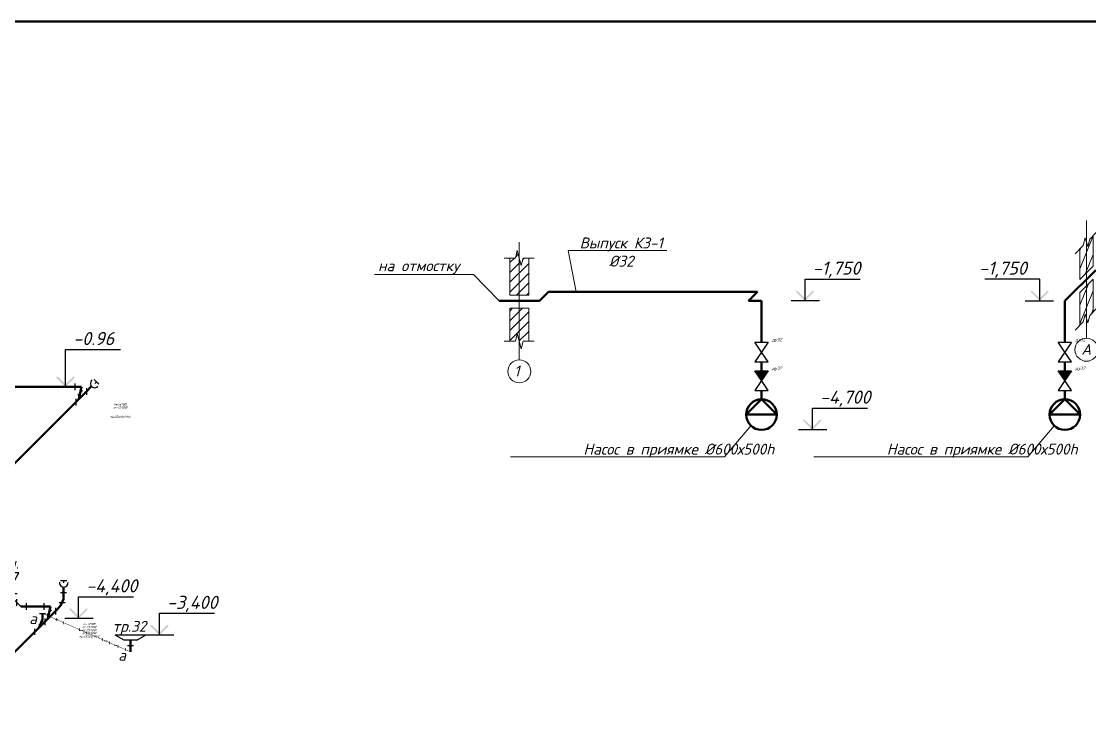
# Model space of a CAD drawing. Header units: millimetres. Extents: x -473555 to 660023, y 5037 to 453528.
# Drawn here: x 280064 to 304483, y 22134 to 37924 of the extents above; entities that cross this region are included whole.
import ezdxf
from ezdxf import colors
from ezdxf.entities.mleader import LeaderData, LeaderLine
from ezdxf.enums import TextEntityAlignment as Align
from ezdxf.math import Vec2, Vec3

# ---------------------------------------------------------------- set-up
doc = ezdxf.new("R2010")
doc.units = ezdxf.units.MM
doc.set_wipeout_variables(frame=1)
doc.linetypes.add('ACAD_ISO07W100', pattern=[3, 0, -3])
doc.layers.add('_ВК-маска', color=255, linetype='Continuous', transparency=0.9)
doc.layers.add('_ВК-Спецификация', color=3, linetype='Continuous', lineweight=15, plot=False, transparency=0.5)
doc.layers.add('ВК_K1', color=34, linetype='Continuous', lineweight=50)
doc.layers.add('ВК_К1_текст', color=34, linetype='Continuous')
doc.layers.add('ВК_К3_текст', color=4, linetype='Continuous')
doc.styles.add('ISOPEUR', font='isocpeui.ttf')

# ---------------------------------------------------------------- blocks, each defined once
blk = doc.blocks.new('_None')
blk = doc.blocks.new('*U344')
at = {"lineweight": 30}
for p, q in [((474, 470), (424, 520)), ((-18, 426), (-18, 276)), ((50, 160), (156, 266)), ((246, 321), (246, 171)), ((435, 431), (474, 470)), ((474, 470), (525, 420)), ((0, 75), (0, -75))]:
    blk.add_line(p, q, dxfattribs=at)
for p, q in [((-18, 351), (132, 351)), ((0, 0), (246, 246)), ((132, 351), (73, 73)), ((246, 246), (364, 364))]:
    blk.add_line(p, q)
blk.add_arc((435, 431), 98.3, 128.7136, 317.612, dxfattribs=at)
at = {"layer": '_ВК-Спецификация', "linetype": 'ByBlock', "style": 'ISOPEUR'}
for s, p in [('от.45(100)', (1016, -120)), ('загл(100)', (1018, -51)), ('тр.45(100/100)', (1016, -336))]:
    blk.add_text(s, height=50, dxfattribs=at).set_placement(p, align=Align.MIDDLE_CENTER)
blk = doc.blocks.new('*U312')
at = {"lineweight": 30}
for p, q in [((-289, 292), (-289, 567)), ((-214, 292), (-364, 292)), ((-289, 158), (-289, 292)), ((-131, 0), (-289, 158)), ((-222, 15), (-222, 165)), ((0, -75), (0, 75))]:
    blk.add_line(p, q, dxfattribs=at)
at = {"lineweight": -2}
blk.add_line((0, 0), (-131, 0), dxfattribs=at)
at = {"lineweight": 30}
blk.add_lwpolyline([(-405, 366), (-173, 768), (-637, 768)], close=True, dxfattribs=at)
at = {"lineweight": -2, "style": 'ISOPEUR'}
blk.add_text('ун.', height=250, dxfattribs=at).set_placement((-376, 991), align=Align.MIDDLE_CENTER)
at = {"layer": '_ВК-Спецификация', "style": 'ISOPEUR'}
for p in [(-977, -97), (-977, -221), (-977, -352)]:
    blk.add_attdef('ФАСОННЫЕ_ЧАСТИ', p, '', height=50, dxfattribs=at)
blk = doc.blocks.new('*U278')
at = {"lineweight": 30}
for p, q in [((363, 948), (505, 948)), ((434, 893), (434, 948)), ((500, 661), (360, 661)), ((-18, 426), (-18, 276)), ((50, 160), (156, 266)), ((246, 321), (246, 171)), ((327, 443), (467, 443)), ((0, 75), (0, -75))]:
    blk.add_line(p, q, dxfattribs=at)
for p, q in [((430, 661), (430, 795)), ((364, 364), (430, 522)), ((430, 522), (430, 661)), ((-18, 351), (132, 351)), ((0, 0), (246, 246)), ((132, 351), (73, 73)), ((246, 246), (364, 364))]:
    blk.add_line(p, q)
blk.add_arc((434, 893), 98.3, 173.305, 2.2035, dxfattribs=at)
at = {"layer": '_ВК-Спецификация', "linetype": 'ByBlock', "style": 'ISOPEUR'}
for s, p in [('от.45(100)', (1016, -120)), ('от.45(100)', (1016, -191)), ('от.45(100)', (1016, -258)), ('загл(100)', (1018, -51)), ('тр.45(100/100)', (1016, -336))]:
    blk.add_text(s, height=50, dxfattribs=at).set_placement(p, align=Align.MIDDLE_CENTER)
blk = doc.blocks.new('*U255')
at = {"linetype": 'ByBlock', "lineweight": -2}
h = blk.add_hatch(color=256, dxfattribs=at)
h.paths.add_polyline_path([(527, 212), (499, 240), (315, 57), (315, 0)])
h.paths.add_polyline_path([(131, 240), (103, 212), (315, 0), (315, 57)])
for p, q in [((315, 0), (315, 500)), ((315, 500), (1572, 500)), ((649, 0), (0, 0))]:
    blk.add_line(p, q, dxfattribs=at)
at = {"linetype": 'ByBlock', "style": 'ISOPEUR'}
blk.add_attdef('ОТМЕТКА', (521, 600), '', height=300, dxfattribs=at)
blk = doc.blocks.new('*U316')
for p, q in [((-228, -228), (0, 0)), ((-130, -130), (-49, 61)), ((-49, 61), (-49, 190))]:
    blk.add_line(p, q)
at = {"lineweight": 30}
for p, q in [((-136, -77), (-37, 22)), ((-119, 190), (21, 190)), ((0, 70), (0, -70)), ((-228, -298), (-228, -158))]:
    blk.add_line(p, q, dxfattribs=at)
blk = doc.blocks.new('*U211')
at = {"color": 0, "linetype": 'ByBlock', "lineweight": 30}
for p, q in [((346, 0), (-346, 0)), ((-144, -113), (-346, 0)), ((144, -113), (346, 0)), ((144, -113), (-144, -113)), ((70, -247), (-70, -247))]:
    blk.add_line(p, q, dxfattribs=at)
at = {"color": 0, "linetype": 'ByBlock'}
blk.add_line((0, -381), (0, -113), dxfattribs=at)
at = {"color": 0, "linetype": 'ByBlock', "style": 'ISOPEUR'}
blk.add_attdef('НАЗВАНИЕ', text='', height=250, dxfattribs=at).set_placement((-25, 201), align=Align.MIDDLE_CENTER)
blk = doc.blocks.new('*U339')
at = {"linetype": 'ByBlock', "lineweight": -2}
h = blk.add_hatch(color=256, dxfattribs=at)
h.paths.add_polyline_path([(527, 212), (499, 240), (315, 57), (315, 0)])
h.paths.add_polyline_path([(131, 240), (103, 212), (315, 0), (315, 57)])
for p, q in [((315, 0), (315, 856)), ((315, 856), (1572, 856)), ((649, 0), (0, 0))]:
    blk.add_line(p, q, dxfattribs=at)
at = {"linetype": 'ByBlock', "style": 'ISOPEUR'}
blk.add_attdef('ОТМЕТКА', (521, 956), '', height=300, dxfattribs=at)
blk = doc.blocks.new('*U115')
at = {"layer": '_ВК-Спецификация', "style": 'ISOPEUR'}
blk.add_attdef('ДУ', text='', height=50, dxfattribs=at).set_placement((235, 165), align=Align.CENTER)
blk.add_wipeout([(0, 0), (100, -152), (-100, -152)]).dxf.layer = '_ВК-маска'
blk.add_wipeout([(0, 0), (100, -152), (-100, -152)]).dxf.layer = '_ВК-маска'
blk.add_wipeout([(100, -152), (-100, -152), (0, 0)]).dxf.layer = '_ВК-маска'
at = {"linetype": 'ByBlock', "lineweight": 30}
blk.add_lwpolyline([(100, -152), (0, 0), (-100, -152), (100, -152)], dxfattribs=at)
blk.add_wipeout([(0, 0), (100, 151), (-100, 151)]).dxf.layer = '_ВК-маска'
blk.add_lwpolyline([(100, 151), (0, 0), (-100, 151), (100, 151)], dxfattribs=at)
blk = doc.blocks.new('*U349')
at = {"layer": '_ВК-Спецификация', "style": 'ISOPEUR'}
blk.add_attdef('ДУ', text='', height=50, dxfattribs=at).set_placement((235, 165), align=Align.CENTER)
blk.add_wipeout([(0, 0), (100, -152), (-100, -152)]).dxf.layer = '_ВК-маска'
blk.add_wipeout([(0, 0), (100, -152), (-100, -152)]).dxf.layer = '_ВК-маска'
blk.add_wipeout([(100, -152), (-100, -152), (0, 0)]).dxf.layer = '_ВК-маска'
at = {"linetype": 'ByBlock', "lineweight": 30}
blk.add_lwpolyline([(100, -152), (0, 0), (-100, -152), (100, -152)], dxfattribs=at)
blk.add_wipeout([(0, 0), (100, 151), (-100, 151)]).dxf.layer = '_ВК-маска'
h = blk.add_hatch(color=256)
h.dxf.hatch_style = 1
h.paths.add_polyline_path([(0, 0), (100, 151), (-100, 151)])
blk.add_lwpolyline([(100, 151), (0, 0), (-100, 151), (100, 151)], dxfattribs=at)
blk = doc.blocks.new('*U19')
at = {"lineweight": 15}
h = blk.add_hatch(dxfattribs=at)
h.set_pattern_fill('ANSI31', color=256, scale=50, style=0)
h.set_pattern_definition([(45, (1524.6, -16.17), (-112.253, 112.253), [])])
h.paths.add_polyline_path([(216, 974), (85, 974), (42, 799), (-46, 1149), (-90, 974), (-217, 974), (-217, 123), (216, 123)])
h = blk.add_hatch(dxfattribs=at)
h.set_pattern_fill('ANSI31', color=256, scale=50, style=0)
h.set_pattern_definition([(45, (1524.6, 0), (-112.253, 112.253), [])])
h.paths.add_polyline_path([(216, -176), (-217, -176), (-217, -925), (-90, -925), (-46, -750), (42, -1100), (85, -925), (216, -925)])
at = {"lineweight": 15, "ltscale": 100}
blk.add_line((0, 1340), (0, -1356), dxfattribs=at)
at = {"lineweight": 15}
blk.add_line((0, 158), (0, -158), dxfattribs=at)
at = {"linetype": 'ByBlock', "lineweight": 15}
for points in [[(339, 974), (85, 974), (42, 799), (-46, 1149), (-90, 974), (-343, 974)], [(339, -925), (85, -925), (42, -1100), (-46, -750), (-90, -925), (-343, -925)]]:
    blk.add_lwpolyline(points, dxfattribs=at)
at = {"lineweight": 15}
for points in [[(216, 974), (216, 123), (-217, 123), (-217, 974)], [(-217, -925), (-217, -176), (216, -176), (216, -925)]]:
    blk.add_lwpolyline(points, dxfattribs=at)
at = {"lineweight": 15, "ltscale": 100}
blk.add_circle((0, -1619), 263, dxfattribs=at)
at = {"lineweight": 15, "ltscale": 100, "style": 'ISOPEUR'}
blk.add_attdef('ОСЬ', (-118, -1734), '', height=250, dxfattribs=at)
blk = doc.blocks.new('*U231')
at = {"lineweight": 15}
h = blk.add_hatch(dxfattribs=at)
h.set_pattern_fill('ANSI31', color=256, scale=50, angle=23, style=0)
h.set_pattern_definition([(68, (3183.52, 294.12), (-147.1904, 59.469), [])])
h.paths.add_polyline_path([(153, 993), (73, 913), (27, 740), (-27, 940), (-73, 766), (-153, 686), (-153, -12), (153, 295)])
h = blk.add_hatch(dxfattribs=at)
h.set_pattern_fill('ANSI31', color=256, scale=50, angle=23, style=0)
h.set_pattern_definition([(68, (3183.52, 310.29), (-147.1904, 59.469), [])])
h.paths.add_polyline_path([(153, -4), (-153, -311), (-153, -1060), (-73, -980), (-27, -807), (27, -1007), (73, -834), (153, -754)])
at = {"lineweight": 15, "ltscale": 100}
blk.add_line((0, 1340), (0, -1356), dxfattribs=at)
at = {"lineweight": 15, "ltscale": 2}
for points in [[(232, 1072), (73, 913), (27, 740), (-27, 940), (-73, 766), (-262, 577)], [(232, -675), (73, -834), (27, -1007), (-27, -807), (-73, -980), (-262, -1169)]]:
    blk.add_lwpolyline(points, dxfattribs=at)
at = {"lineweight": 15}
for points in [[(153, 993), (153, 295), (-153, -12), (-153, 686)], [(-153, -1060), (-153, -311), (153, -4), (153, -754)]]:
    blk.add_lwpolyline(points, dxfattribs=at)
at = {"lineweight": 15, "ltscale": 100}
blk.add_circle((0, -1619), 263, dxfattribs=at)
at = {"lineweight": 15, "ltscale": 100, "style": 'ISOPEUR'}
blk.add_attdef('ОСЬ', (-118, -1734), '', height=250, dxfattribs=at)
blk = doc.blocks.new('*U224')
at = {"linetype": 'ByBlock', "lineweight": -2}
h = blk.add_hatch(color=256, dxfattribs=at)
h.paths.add_polyline_path([(-527, 212), (-499, 240), (-315, 57), (-315, 0)])
h.paths.add_polyline_path([(-131, 240), (-103, 212), (-315, 0), (-315, 57)])
for p, q in [((-315, 500), (-1572, 500)), ((-315, 0), (-315, 500)), ((-649, 0), (0, 0))]:
    blk.add_line(p, q, dxfattribs=at)
at = {"linetype": 'ByBlock', "style": 'ISOPEUR'}
blk.add_attdef('ОТМЕТКА', (-1565, 600), '', height=300, dxfattribs=at)

msp = doc.modelspace()

# ---------------------------------------------------------------- linework, layer by layer
at = {"layer": 'ВК_K1'}
for p, q in [((304623.3, 32235.9), (303916.2, 31528.8)), ((291905, 31528.8), (290982.2, 31528.8)), ((292117.1, 31740.9), (291905, 31528.8)), ((296894.4, 31740.9), (292117.1, 31740.9)), ((296682.2, 31528.8), (296894.4, 31740.9)), ((296982.2, 31528.8), (296682.2, 31528.8)), ((278088.1, 29563), (281288.1, 29563)), ((281306.5, 29212.2), (276191.3, 24097.1)), ((296632.2, 28928.8), (296982.2, 29278.8)), ((296982.2, 29278.8), (297332.2, 28928.8)), ((303566.2, 28928.8), (303916.2, 29278.8)), ((303916.2, 29278.8), (304266.2, 28928.8)), ((297332.2, 28928.8), (296632.2, 28928.8)), ((304266.2, 28928.8), (303566.2, 28928.8)), ((280580, 24539.6), (280180, 24539.6)), ((280370.2, 23960.7), (278796.7, 22387.2))]:
    msp.add_line(p, q, dxfattribs=at)
msp.add_lwpolyline([(163169, 37924.2), (328100.9, 37924.2), (328100.9, 9755), (163169, 9755)], close=True, dxfattribs=at)
for centre in [(296982.2, 28928.8), (303916.2, 28928.8)]:
    msp.add_circle(centre, 350, dxfattribs=at)
at = {"layer": 'ВК_К1_текст', "linetype": 'ACAD_ISO07W100', "lineweight": 100}
msp.add_line((282557.3, 23504), (280548.9, 24379.3), dxfattribs=at)

# ---------------------------------------------------------------- block references
msp.add_blockref('*U19', (291446.2, 31536.9)).add_auto_attribs({'ОСЬ': '1'})
at = {"layer": 'ВК_K1'}
for name, p in [('*U344', (281306.5, 29212.2)), ('*U278', (280598.4, 24188.9)), ('*U316', (280598.4, 24188.9))]:
    msp.add_blockref(name, p, dxfattribs=at)
ref = msp.add_blockref('*U312', (280180, 24539.6), dxfattribs=at)
ref.add_attrib('ФАСОННЫЕ_ЧАСТИ', 'от.45(100)', (279203.1, 24187.1), dxfattribs={"layer": '_ВК-Спецификация', "height": 50, "style": 'ISOPEUR'})
ref.add_attrib('ФАСОННЫЕ_ЧАСТИ', 'от.45(100)', (279203.1, 24356.8), dxfattribs={"layer": '_ВК-Спецификация', "height": 50, "style": 'ISOPEUR'})
ref.add_attrib('ФАСОННЫЕ_ЧАСТИ', 'от.45(100)', (279203.1, 24253.9), dxfattribs={"layer": '_ВК-Спецификация', "height": 50, "style": 'ISOPEUR'})
msp.add_blockref('*U211', (282557.3, 23884.6), dxfattribs=at).add_auto_attribs({'НАЗВАНИЕ': 'тр.32'})
at = {"layer": 'ВК_К1_текст'}
ref = msp.add_blockref('*U255', (297662, 31528.8), dxfattribs=at)
ref.add_attrib('ОТМЕТКА', '-1,750', (298152.4, 32128.8), dxfattribs={"layer": '0', "linetype": 'ByBlock', "height": 300, "style": 'ISOPEUR'})
ref = msp.add_blockref('*U224', (303656.4, 31528.8), dxfattribs=at)
ref.add_attrib('ОТМЕТКА', '-1,750', (301955.8, 32128.8), dxfattribs={"layer": '0', "linetype": 'ByBlock', "height": 300, "style": 'ISOPEUR'})
ref = msp.add_blockref('*U339', (280758.3, 29563), dxfattribs=at)
ref.add_attrib('ОТМЕТКА', '-0.96', (281248.7, 30518.9), dxfattribs={"layer": '0', "linetype": 'ByBlock', "height": 300, "style": 'ISOPEUR'})
ref = msp.add_blockref('*U255', (297830.3, 28578.8), dxfattribs=at)
ref.add_attrib('ОТМЕТКА', '-4,700', (298320.7, 29178.8), dxfattribs={"layer": '0', "linetype": 'ByBlock', "height": 300, "style": 'ISOPEUR'})
ref = msp.add_blockref('*U255', (281056.8, 24262), dxfattribs=at)
ref.add_attrib('ОТМЕТКА', '-4,400', (281547.2, 24862), dxfattribs={"layer": '0', "linetype": 'ByBlock', "height": 300, "style": 'ISOPEUR'})
ref = msp.add_blockref('*U255', (282903.4, 23884.6), dxfattribs=at)
ref.add_attrib('ОТМЕТКА', '-3,400', (283393.8, 24484.6), dxfattribs={"layer": '0', "linetype": 'ByBlock', "height": 300, "style": 'ISOPEUR'})

# ---------------------------------------------------------------- texts
at = {"layer": 'ВК_К1_текст', "linetype": 'Continuous', "style": 'ISOPEUR'}
for p in [(280242.3, 24138.2), (282278.3, 23299.2)]:
    msp.add_text('а', height=250, dxfattribs=at).set_placement(p)

# ---------------------------------------------------------------- leaders
at = {"layer": 'ВК_К1_текст', "linetype": 'Continuous'}
ml = msp.add_multileader_mtext('Standard', dxfattribs=at)
ml.set_content('%%C50', color=256, style='ISOPEUR')
ml.set_leader_properties(lineweight=15)
ml.set_arrow_properties(name='NONE')
ml.build(insert=Vec2(0, 0))
ml.multileader.update_dxf_attribs({"text_left_attachment_type": 6, "text_right_attachment_type": 6, "dogleg_length": 0.1, "arrow_head_size": 400, "scale": 100})
ctx = ml.context
ctx.base_point, ctx.scale, ctx.char_height, ctx.arrow_head_size, ctx.landing_gap_size, ctx.plane_origin = Vec3(277198.9, 36059.9), 100, 250, 400, 200, Vec3(286178, 25583.7)
ctx.left_attachment, ctx.right_attachment, ctx.text_align_type = 6, 6, 1
notes = []
notes.append((ctx, [(1, (1, 1, 0), (278158.7, 36059.9), (-1, 0), 10, [(0, [(278426.5, 35495)], 0, [])])]))
ctx.mtext.insert, ctx.mtext.width, ctx.mtext.alignment, ctx.mtext.flow_direction = Vec3(277673.8, 36359.9), 549.811, 2, 5
ml = msp.add_multileader_mtext('Standard', dxfattribs=at)
ml.set_content('%%C50', color=256, style='ISOPEUR')
ml.set_leader_properties(lineweight=15)
ml.set_arrow_properties(name='NONE')
ml.build(insert=Vec2(0, 0))
ml.multileader.update_dxf_attribs({"text_left_attachment_type": 6, "text_right_attachment_type": 6, "dogleg_length": 0.1, "arrow_head_size": 400, "scale": 100})
ctx = ml.context
ctx.base_point, ctx.scale, ctx.char_height, ctx.arrow_head_size, ctx.landing_gap_size, ctx.plane_origin = Vec3(278554.5, 30127.8), 100, 250, 400, 200, Vec3(287533.6, 19651.6)
ctx.left_attachment, ctx.right_attachment, ctx.text_align_type = 6, 6, 1
notes.append((ctx, [(1, (1, 1, 0), (279514.3, 30127.8), (-1, 0), 10, [(0, [(279782.1, 29563)], 0, [])])]))
ctx.mtext.insert, ctx.mtext.width, ctx.mtext.alignment, ctx.mtext.flow_direction = Vec3(279029.4, 30427.8), 549.811, 2, 5
ml = msp.add_multileader_mtext('Standard', dxfattribs=at)
ml.set_content('q=2,7л/с\\Pv=0,63м/с\\Ph/d=0,53', color=256, style='ISOPEUR')
ml.set_leader_properties(lineweight=15)
ml.set_arrow_properties(name='NONE')
ml.build(insert=Vec2(0, 0))
ml.multileader.update_dxf_attribs({"text_left_attachment_type": 6, "text_right_attachment_type": 6, "dogleg_length": 0.1, "arrow_head_size": 400, "scale": 100})
ctx = ml.context
ctx.base_point, ctx.scale, ctx.char_height, ctx.arrow_head_size, ctx.landing_gap_size, ctx.plane_origin = Vec3(236978.1, 28376.8), 100, 250, 400, 200, Vec3(252444.3, 23512)
ctx.left_attachment, ctx.right_attachment, ctx.text_align_type = 6, 6, 1
notes.append((ctx, [(1, (1, 1, 0), (238956, 28376.8), (-1, 0), 10, [(0, [(241743.3, 27312.1)], 0, [])])]))
ctx.mtext.insert, ctx.mtext.width, ctx.mtext.alignment, ctx.mtext.flow_direction = Vec3(237962.1, 28676.8), 1393.182, 2, 5
ml = msp.add_multileader_mtext('Standard', dxfattribs=at)
ml.set_content('Насос в приямке %%C600х500h', color=256, style='ISOPEUR')
ml.set_leader_properties(lineweight=15)
ml.set_arrow_properties(name='NONE')
ml.build(insert=Vec2(0, 0))
ml.multileader.update_dxf_attribs({"text_left_attachment_type": 6, "text_right_attachment_type": 6, "dogleg_length": 0.1, "arrow_head_size": 400, "scale": 100})
ctx = ml.context
ctx.base_point, ctx.scale, ctx.char_height, ctx.arrow_head_size, ctx.landing_gap_size, ctx.plane_origin = Vec3(294060.9, 27964.1), 100, 250, 400, 200, Vec3(304153.6, 17487.9)
ctx.left_attachment, ctx.right_attachment, ctx.text_align_type = 6, 6, 1
notes.append((ctx, [(1, (1, 1, 0), (296134.4, 27964.1), (-1, 0), 10, [(0, [(296741.2, 28675)], 0, [])])]))
ctx.mtext.insert, ctx.mtext.width, ctx.mtext.alignment, ctx.mtext.flow_direction = Vec3(295092.6, 28264.1), 1666.841, 2, 5
ml = msp.add_multileader_mtext('Standard', dxfattribs=at)
ml.set_content('Насос в приямке %%C600х500h', color=256, style='ISOPEUR')
ml.set_leader_properties(lineweight=15)
ml.set_arrow_properties(name='NONE')
ml.build(insert=Vec2(0, 0))
ml.multileader.update_dxf_attribs({"text_left_attachment_type": 6, "text_right_attachment_type": 6, "dogleg_length": 0.1, "arrow_head_size": 400, "scale": 100})
ctx = ml.context
ctx.base_point, ctx.scale, ctx.char_height, ctx.arrow_head_size, ctx.landing_gap_size, ctx.plane_origin = Vec3(300994.8, 27964.1), 100, 250, 400, 200, Vec3(311087.6, 17487.9)
ctx.left_attachment, ctx.right_attachment, ctx.text_align_type = 6, 6, 1
notes.append((ctx, [(1, (1, 1, 0), (303068.3, 27964.1), (-1, 0), 10, [(0, [(303675.2, 28675)], 0, [])])]))
ctx.mtext.insert, ctx.mtext.width, ctx.mtext.alignment, ctx.mtext.flow_direction = Vec3(302026.6, 28264.1), 1666.841, 2, 5
ml = msp.add_multileader_mtext('Standard', dxfattribs=at)
ml.set_content('Насос в приямке %%C600х500h', color=256, style='ISOPEUR')
ml.set_leader_properties(lineweight=15)
ml.set_arrow_properties(name='NONE')
ml.build(insert=Vec2(0, 0))
ml.multileader.update_dxf_attribs({"text_left_attachment_type": 6, "text_right_attachment_type": 6, "dogleg_length": 0.1, "arrow_head_size": 400, "scale": 100})
ctx = ml.context
ctx.base_point, ctx.scale, ctx.char_height, ctx.arrow_head_size, ctx.landing_gap_size, ctx.plane_origin = Vec3(308328.2, 27964.1), 100, 250, 400, 200, Vec3(318420.9, 17487.9)
ctx.left_attachment, ctx.right_attachment, ctx.text_align_type = 6, 6, 1
notes.append((ctx, [(1, (1, 1, 0), (310401.6, 27964.1), (-1, 0), 10, [(0, [(311008.5, 28675)], 0, [])])]))
ctx.mtext.insert, ctx.mtext.width, ctx.mtext.alignment, ctx.mtext.flow_direction = Vec3(309359.9, 28264.1), 1666.841, 2, 5
ml = msp.add_multileader_mtext('Standard', dxfattribs=at)
ml.set_content('Насос в приямке %%C600х500h', color=256, style='ISOPEUR')
ml.set_leader_properties(lineweight=15)
ml.set_arrow_properties(name='NONE')
ml.build(insert=Vec2(0, 0))
ml.multileader.update_dxf_attribs({"text_left_attachment_type": 6, "text_right_attachment_type": 6, "dogleg_length": 0.1, "arrow_head_size": 400, "scale": 100})
ctx = ml.context
ctx.base_point, ctx.scale, ctx.char_height, ctx.arrow_head_size, ctx.landing_gap_size, ctx.plane_origin = Vec3(316720.9, 27964.1), 100, 250, 400, 200, Vec3(326813.6, 17487.9)
ctx.left_attachment, ctx.right_attachment, ctx.text_align_type = 6, 6, 1
notes.append((ctx, [(1, (1, 1, 0), (318794.3, 27964.1), (-1, 0), 10, [(0, [(319401.2, 28675)], 0, [])])]))
ctx.mtext.insert, ctx.mtext.width, ctx.mtext.alignment, ctx.mtext.flow_direction = Vec3(317752.6, 28264.1), 1666.841, 2, 5
ml = msp.add_multileader_mtext('Standard', dxfattribs=at)
ml.set_content('%%C50', color=256, style='ISOPEUR')
ml.set_leader_properties(lineweight=15)
ml.set_arrow_properties(name='NONE')
ml.build(insert=Vec2(0, 0))
ml.multileader.update_dxf_attribs({"text_left_attachment_type": 6, "text_right_attachment_type": 6, "dogleg_length": 0.1, "arrow_head_size": 400, "scale": 100})
ctx = ml.context
ctx.base_point, ctx.scale, ctx.char_height, ctx.arrow_head_size, ctx.landing_gap_size, ctx.plane_origin = Vec3(268797.4, 27072.7), 100, 250, 400, 200, Vec3(277776.5, 16596.5)
ctx.left_attachment, ctx.right_attachment, ctx.text_align_type = 6, 6, 1
notes.append((ctx, [(1, (1, 1, 0), (269757.2, 27072.7), (-1, 0), 10, [(0, [(270025.1, 26507.8)], 0, [])])]))
ctx.mtext.insert, ctx.mtext.width, ctx.mtext.alignment, ctx.mtext.flow_direction = Vec3(269272.3, 27372.7), 549.811, 2, 5
ml = msp.add_multileader_mtext('Standard', dxfattribs=at)
ml.set_content('q=4,7л/с\\Pv=0,73м/с\\Ph/d=0,4', color=256, style='ISOPEUR')
ml.set_leader_properties(lineweight=15)
ml.set_arrow_properties(name='NONE')
ml.build(insert=Vec2(0, 0))
ml.multileader.update_dxf_attribs({"text_left_attachment_type": 6, "text_right_attachment_type": 6, "dogleg_length": 0.1, "arrow_head_size": 400, "scale": 100})
ctx = ml.context
ctx.base_point, ctx.scale, ctx.char_height, ctx.arrow_head_size, ctx.landing_gap_size, ctx.plane_origin = Vec3(235470.3, 26869), 100, 250, 400, 200, Vec3(250936.6, 22004.2)
ctx.left_attachment, ctx.right_attachment, ctx.text_align_type = 6, 6, 1
notes.append((ctx, [(1, (1, 1, 0), (237448.3, 26869), (-1, 0), 10, [(0, [(240235.5, 25804.3)], 0, [])])]))
ctx.mtext.insert, ctx.mtext.width, ctx.mtext.alignment, ctx.mtext.flow_direction = Vec3(236454.3, 27169), 1393.182, 2, 5
ml = msp.add_multileader_mtext('Standard', dxfattribs=at)
ml.set_content('q=4,7л/с\\Pv=0,73м/с\\Ph/d=0,4', color=256, style='ISOPEUR')
ml.set_leader_properties(lineweight=15)
ml.set_arrow_properties(name='NONE')
ml.build(insert=Vec2(0, 0))
ml.multileader.update_dxf_attribs({"text_left_attachment_type": 6, "text_right_attachment_type": 6, "dogleg_length": 0.1, "arrow_head_size": 400, "scale": 100})
ctx = ml.context
ctx.base_point, ctx.scale, ctx.char_height, ctx.arrow_head_size, ctx.landing_gap_size, ctx.plane_origin = Vec3(243789.9, 23144.7), 100, 250, 400, 200, Vec3(259113.1, 17713.2)
ctx.left_attachment, ctx.right_attachment, ctx.text_align_type = 6, 6, 1
notes.append((ctx, [(0, (1, 1, 0), (243779.9, 23144.7), (1, 0), 10, [(0, [(243034, 24447)], 0, [])])]))
ctx.mtext.insert, ctx.mtext.width, ctx.mtext.alignment, ctx.mtext.flow_direction = Vec3(244773.9, 23444.7), 1393.182, 2, 5
ml = msp.add_multileader_mtext('Standard', dxfattribs=at)
ml.set_content('%%C50', color=256, style='ISOPEUR')
ml.set_leader_properties(lineweight=15)
ml.set_arrow_properties(name='NONE')
ml.build(insert=Vec2(0, 0))
ml.multileader.update_dxf_attribs({"text_left_attachment_type": 6, "text_right_attachment_type": 6, "dogleg_length": 0.1, "arrow_head_size": 400, "scale": 100})
ctx = ml.context
ctx.base_point, ctx.scale, ctx.char_height, ctx.arrow_head_size, ctx.landing_gap_size, ctx.plane_origin = Vec3(276419, 23413.6), 100, 250, 400, 200, Vec3(285398.1, 12580.5)
ctx.left_attachment, ctx.right_attachment, ctx.text_align_type = 6, 6, 1
notes.append((ctx, [(1, (1, 1, 0), (277378.8, 23413.6), (-1, 0), 10, [(0, [(277646.6, 22491.8)], 0, [])])]))
ctx.mtext.insert, ctx.mtext.width, ctx.mtext.alignment, ctx.mtext.flow_direction = Vec3(276893.9, 23713.6), 549.811, 2, 5
ml = msp.add_multileader_mtext('Standard', dxfattribs=at)
ml.set_content('%%C50', color=256, style='ISOPEUR')
ml.set_leader_properties(lineweight=15)
ml.set_arrow_properties(name='NONE')
ml.build(insert=Vec2(0, 0))
ml.multileader.update_dxf_attribs({"text_left_attachment_type": 6, "text_right_attachment_type": 6, "dogleg_length": 0.1, "arrow_head_size": 400, "scale": 100})
ctx = ml.context
ctx.base_point, ctx.scale, ctx.char_height, ctx.arrow_head_size, ctx.landing_gap_size, ctx.plane_origin = Vec3(271430.1, 22545), 100, 250, 400, 200, Vec3(280409.2, 12068.9)
ctx.left_attachment, ctx.right_attachment, ctx.text_align_type = 6, 6, 1
notes.append((ctx, [(1, (1, 1, 0), (272389.9, 22545), (-1, 0), 10, [(0, [(272657.7, 21980.2)], 0, [])])]))
ctx.mtext.insert, ctx.mtext.width, ctx.mtext.alignment, ctx.mtext.flow_direction = Vec3(271905, 22845), 549.811, 2, 5
at = {"layer": 'ВК_К3_текст', "linetype": 'Continuous'}
ml = msp.add_multileader_mtext('Standard', dxfattribs=at)
ml.set_content('Выпуск К3-1\\P%%C32', color=256, style='ISOPEUR')
ml.set_leader_properties(lineweight=15)
ml.set_arrow_properties(name='NONE')
ml.build(insert=Vec2(0, 0))
ml.multileader.update_dxf_attribs({"text_left_attachment_type": 6, "text_right_attachment_type": 6, "dogleg_length": 0.1, "arrow_head_size": 400, "scale": 100})
ctx = ml.context
ctx.base_point, ctx.scale, ctx.char_height, ctx.arrow_head_size, ctx.landing_gap_size, ctx.plane_origin = Vec3(292570.4, 32680.3), 100, 250, 400, 200, Vec3(296860.4, 22707.2)
ctx.left_attachment, ctx.right_attachment, ctx.text_align_type = 6, 6, 1
notes.append((ctx, [(0, (1, 1, 0), (292560.4, 32680.3), (1, 0), 10, [(0, [(292744.2, 31740.9)], 0, [])])]))
ctx.mtext.insert, ctx.mtext.alignment, ctx.mtext.flow_direction = Vec3(293776.9, 32980.3), 2, 5
ml = msp.add_multileader_mtext('Standard', dxfattribs=at)
ml.set_content('на отмостку', color=256, style='ISOPEUR')
ml.set_leader_properties(lineweight=15)
ml.set_arrow_properties(name='NONE')
ml.build(insert=Vec2(0, 0))
ml.multileader.update_dxf_attribs({"text_left_attachment_type": 6, "text_right_attachment_type": 6, "dogleg_length": 0.1, "arrow_head_size": 400, "scale": 100})
ctx = ml.context
ctx.base_point, ctx.scale, ctx.char_height, ctx.arrow_head_size, ctx.landing_gap_size, ctx.plane_origin = Vec3(287903.4, 32134.6), 100, 250, 400, 200, Vec3(292264.9, 22161.5)
ctx.left_attachment, ctx.right_attachment, ctx.text_align_type = 6, 6, 1
notes.append((ctx, [(1, (1, 1, 0), (290397.9, 32134.6), (-1, 0), 10, [(0, [(290982.2, 31528.8)], 0, [])])]))
ctx.mtext.insert, ctx.mtext.alignment, ctx.mtext.flow_direction = Vec3(289145.6, 32459.6), 2, 5
for ctx, leaders in notes:
    for number, flags, end, landing, length, lines in leaders:
        leader = LeaderData()
        leader.index, (leader.has_last_leader_line, leader.has_dogleg_vector, leader.attachment_direction) = number, flags
        leader.last_leader_point, leader.dogleg_vector, leader.dogleg_length = Vec3(end), Vec3(landing), length
        for number, points, colour, breaks in lines:
            line = LeaderLine()
            line.index, line.vertices, line.color, line.breaks = number, Vec3.list(points), colors.encode_raw_color(colour), breaks
            leader.lines.append(line)
        ctx.leaders.append(leader)

# ---------------------------------------------------------------- next in the draw order: block references
at = {"layer": 'ВК_K1', "xscale": 1.5, "yscale": 1.5, "zscale": 1.5}
for p in [(296982.2, 30360.5), (303916.2, 30360.5)]:
    msp.add_blockref('*U115', p, dxfattribs=at).add_auto_attribs({'ДУ': 'ду32'})

# ---------------------------------------------------------------- next in the draw order: linework, layer by layer
at = {"layer": 'ВК_K1'}
for p, q in [((296982.2, 30587.8), (296982.2, 31528.8)), ((303916.2, 30587.8), (303916.2, 31528.8))]:
    msp.add_line(p, q, dxfattribs=at)

# ---------------------------------------------------------------- next in the draw order: block references
msp.add_blockref('*U231', (304411.1, 32031.8)).add_auto_attribs({'ОСЬ': 'A'})
at = {"layer": 'ВК_K1', "xscale": 1.5, "yscale": 1.5, "zscale": 1.5}
for p in [(296982.2, 29706), (303916.2, 29706)]:
    msp.add_blockref('*U349', p, dxfattribs=at).add_auto_attribs({'ДУ': 'ду32'})

# ---------------------------------------------------------------- next in the draw order: linework, layer by layer
at = {"layer": 'ВК_K1'}
for p, q in [((296982.2, 29933.3), (296982.2, 30133.3)), ((303916.2, 29933.3), (303916.2, 30133.3)), ((296982.2, 29478.8), (296982.2, 29278.8)), ((303916.2, 29478.8), (303916.2, 29278.8))]:
    msp.add_line(p, q, dxfattribs=at)

doc.saveas('drawing.dxf')
